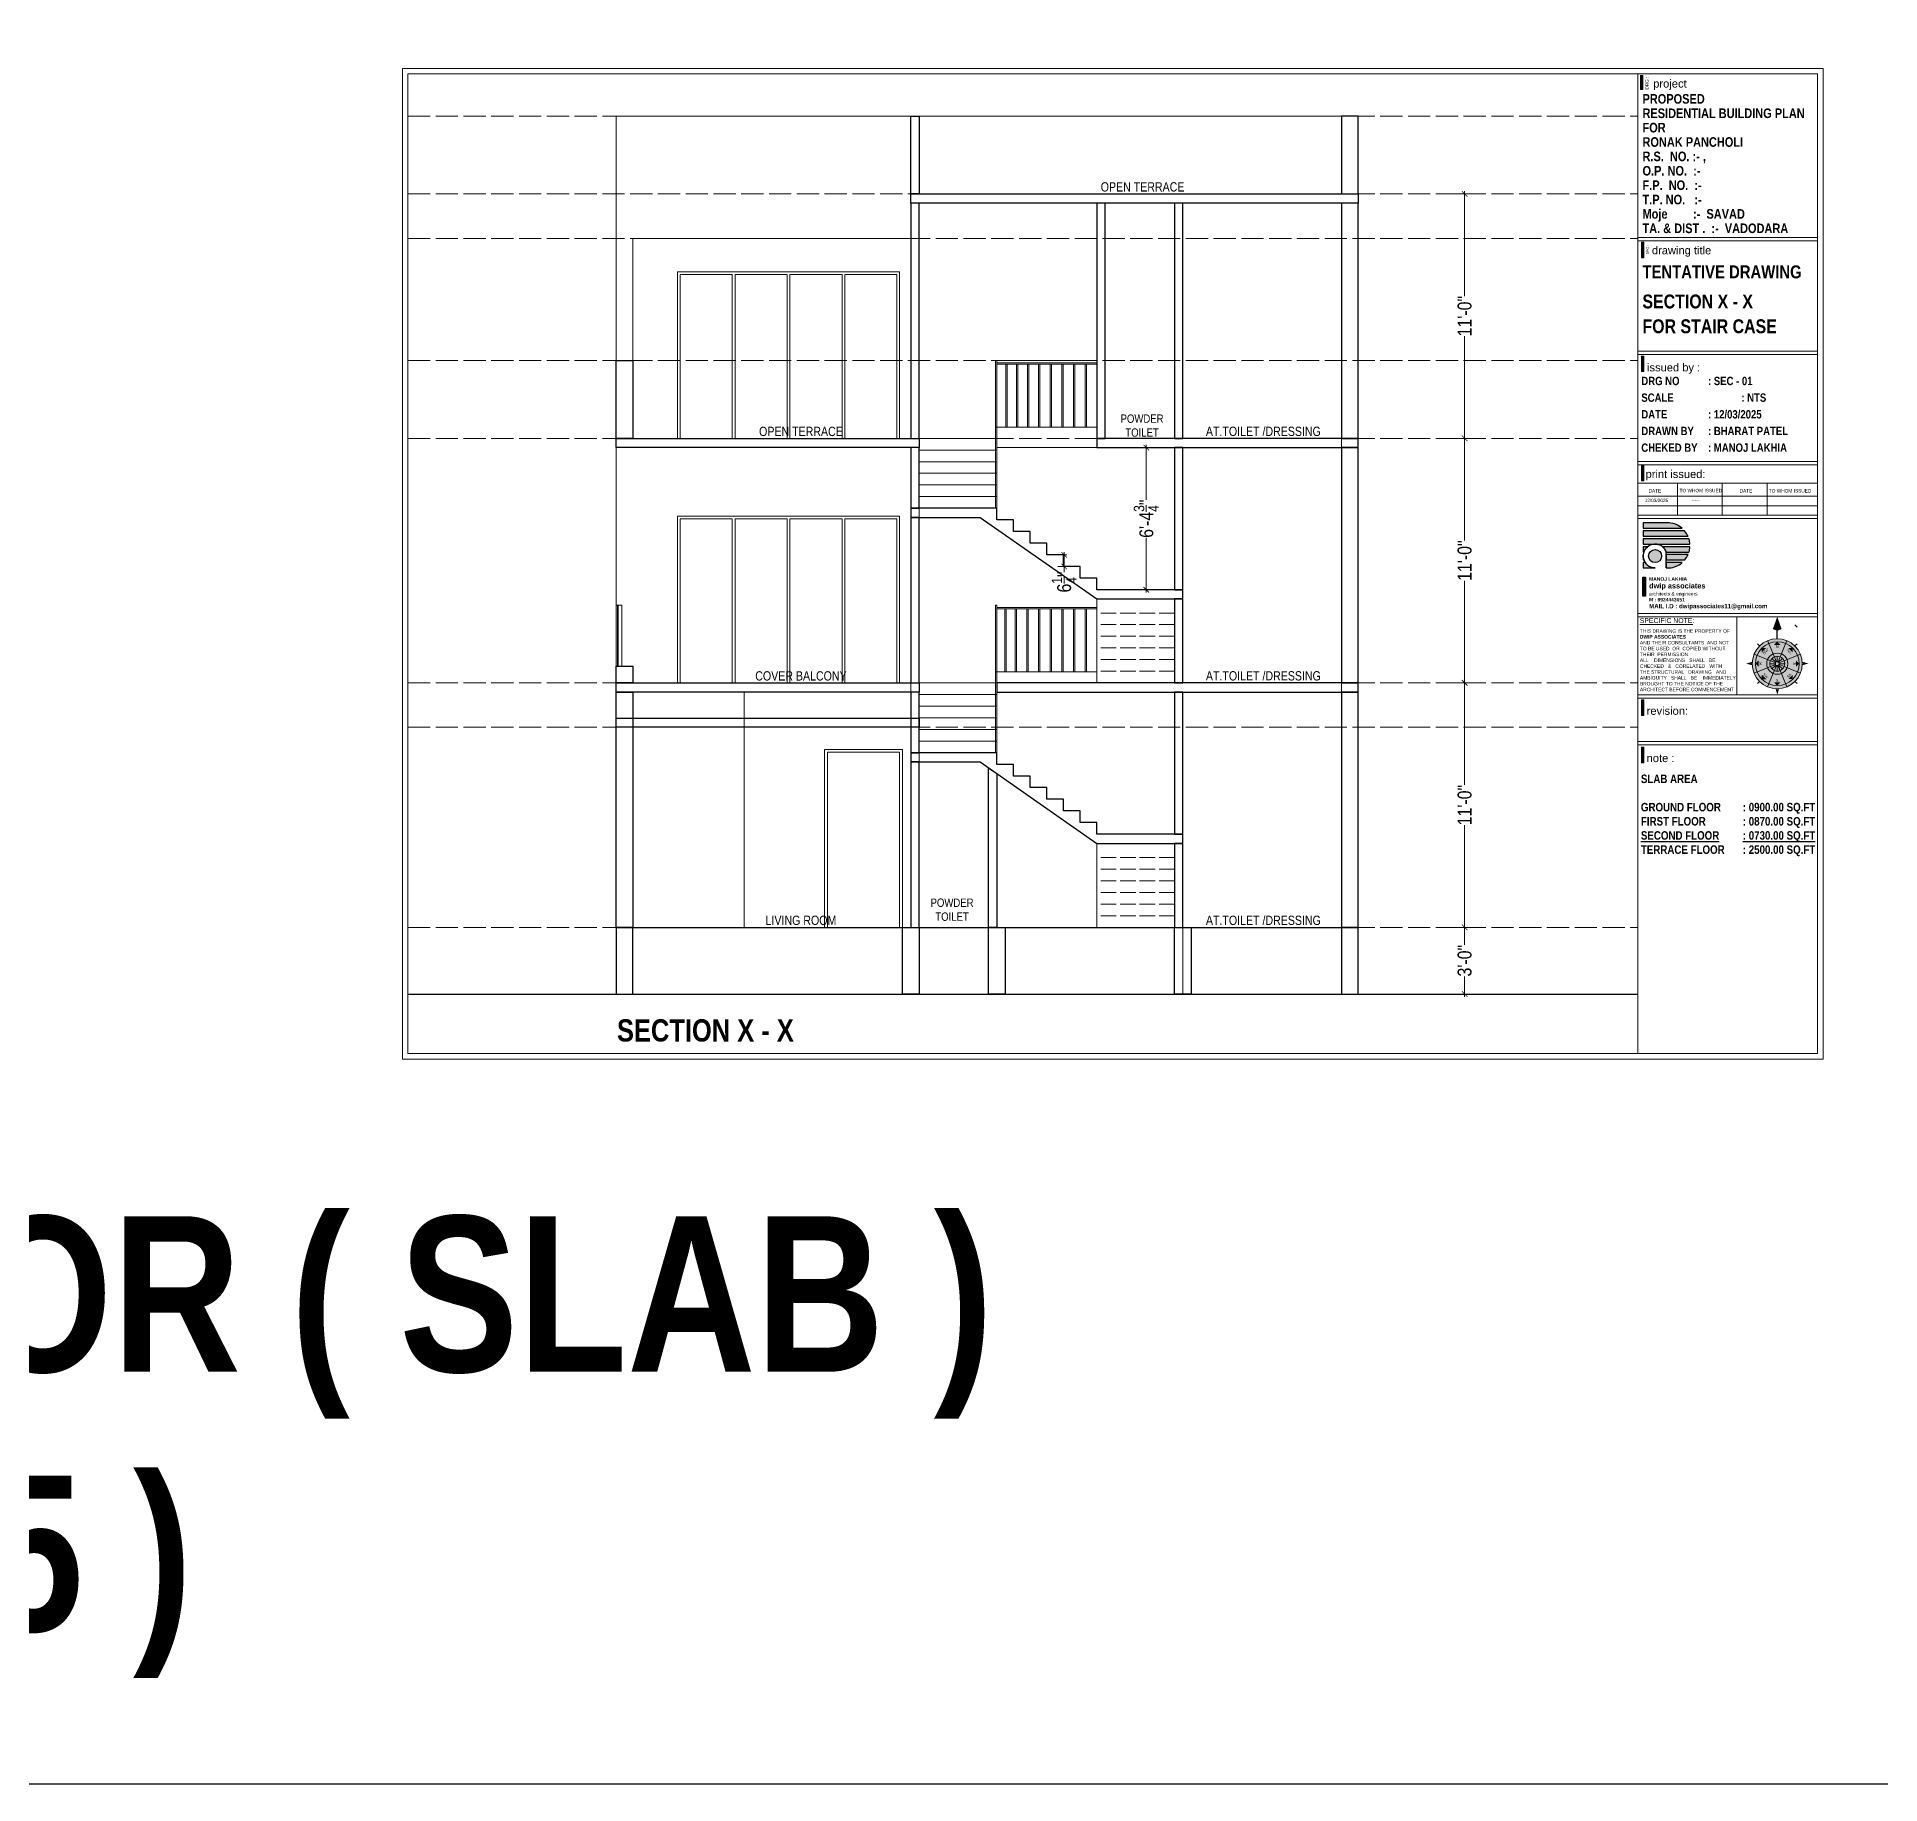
# Model space of a CAD drawing. Header units: millimetres. Extents: x 56222 to 120458, y -162468 to -121287.
# Drawn here: x 118376 to 119371, y -162468 to -161524 of the extents above; entities that cross this region are included whole.
import ezdxf
from ezdxf.enums import TextEntityAlignment as Align

# ---------------------------------------------------------------- set-up
doc = ezdxf.new("R2010")
doc.units = ezdxf.units.MM
doc.header["$MEASUREMENT"] = 0
doc.header["$PDMODE"] = 35
doc.linetypes.add('ACAD_ISO02W100', pattern=[15, 12, -3])
doc.layers.get('Defpoints').update_dxf_attribs({"color": 220})
for name, color, linetype, lineweight in [('@~LEVEL GRID LINE', 43, 'ACAD_ISO02W100', 9), ('ELEVATION ( SPIRAL STAIR )', 250, 'Continuous', 9), ('plot boundary', 26, 'Continuous', 30), ('SECTION', 7, 'Continuous', 9), ('SECTION ( DIM )', 250, 'Continuous', 18), ('SECTION ( D~W~RaiL )', 250, 'Continuous', 18), ('SECTION ( PLine )', 251, 'Continuous', 30), ('SECTION ( SLAB PLine )', 104, 'Continuous', 30), ('STAIRCASE', 45, 'Continuous', 25), ('X_SHEET', 7, 'Continuous', 9)]:
    doc.layers.add(name, color=color, linetype=linetype, lineweight=lineweight)
doc.layers.add('GROUND FLOOR  ( Text )', color=251, linetype='Continuous')
doc.layers.add('SECTION ( Text )', color=250, linetype='Continuous')
doc.styles.add("AR_0'-0", font='arial.ttf')
doc.styles.add('AR_6', font='arial.ttf', dxfattribs={"height": 6})
doc.styles.add("Cn_BT_0'-0", font='swissc.ttf')
doc.styles.add('Cn_BT_7½', font='swissc.ttf', dxfattribs={"height": 7.5})
doc.styles.add('DUTCH801', font='dutcheb.ttf', dxfattribs={"height": 6.5})
doc.styles.add('KATHA', font='swissc.ttf')
doc.styles.get("Standard").update_dxf_attribs({"font": 'arial.ttf', "height": 6})
doc.dimstyles.new('Cn_BT_7½', dxfattribs={"dimtxt": 9, "dimasz": 3, "dimexe": 1.5, "dimexo": 0, "dimgap": 0.09, "dimtad": 0, "dimdec": 3, "dimzin": 3, "dimdsep": 46, "dimlunit": 4, "dimtxsty": 'Cn_BT_7½', "dimblk": 'ARCHTICK', "dimcen": 0.09, "dimdle": 1.5, "dimclrd": 251, "dimclre": 251, "dimclrt": 14, "dimadec": 0, "dimazin": 0, "dimtfac": 0.75, "dimtdec": 3, "dimtofl": 0, "dimtmove": 0, "dimatfit": 3, "dimfxl": 0, "dimtolj": 1, "dimtzin": 0, "dimlwd": 15, "dimlwe": 15, "dimarcsym": 0})

# ---------------------------------------------------------------- blocks, each defined once
blk = doc.blocks.new('_ArchTick')
at = {"color": 0, "linetype": 'ByBlock', "const_width": 0.15}
blk.add_lwpolyline([(-0.5, -0.5), (0.5, 0.5)], dxfattribs=at)
blk = doc.blocks.new('*D533')
at = {"layer": 'Defpoints', "color": 0, "transparency": 16777216}
for p in [(119136.55, -161873.25), (119136.55, -162005.25), (119146.77, -162005.25)]:
    blk.add_point(p, dxfattribs=at)
at = {"layer": 'SECTION ( DIM )', "color": 251, "lineweight": 15, "transparency": 16777216}
for p, q in [((119136.55, -161873.25), (119148.27, -161873.25)), ((119146.77, -161871.75), (119146.77, -161928.39)), ((119146.77, -162006.75), (119146.77, -161950.11)), ((119136.55, -162005.25), (119148.27, -162005.25))]:
    blk.add_line(p, q, dxfattribs=at)
at = {"layer": 'SECTION ( DIM )', "color": 251, "lineweight": 15, "transparency": 16777216, "xscale": 3, "yscale": 3, "zscale": 3}
for p, rotation in [((119146.77, -161873.25), 90), ((119146.77, -162005.25), 270)]:
    blk.add_blockref('_ArchTick', p, dxfattribs=dict(at, rotation=rotation))
at = {"layer": 'SECTION ( DIM )', "color": 14, "transparency": 16777216, "insert": (119146.77, -161939.25), "char_height": 7.5, "attachment_point": 5, "rotation": 90, "style": 'Cn_BT_7½'}
blk.add_mtext('\\A1;11\'-0"', dxfattribs=at)
blk = doc.blocks.new('*D534')
at = {"layer": 'Defpoints', "color": 0, "transparency": 16777216}
for p in [(119136.55, -162005.25), (119136.55, -162041.25), (119146.77, -162041.25)]:
    blk.add_point(p, dxfattribs=at)
at = {"layer": 'SECTION', "color": 251, "lineweight": 15, "transparency": 16777216}
for p, q in [((119136.55, -162005.25), (119148.27, -162005.25)), ((119146.77, -162003.75), (119146.77, -162014.7)), ((119146.77, -162042.75), (119146.77, -162031.8)), ((119136.55, -162041.25), (119148.27, -162041.25))]:
    blk.add_line(p, q, dxfattribs=at)
at = {"layer": 'SECTION', "color": 251, "lineweight": 15, "transparency": 16777216, "xscale": 3, "yscale": 3, "zscale": 3}
for p, rotation in [((119146.77, -162005.25), 90), ((119146.77, -162041.25), 270)]:
    blk.add_blockref('_ArchTick', p, dxfattribs=dict(at, rotation=rotation))
at = {"layer": 'SECTION', "color": 14, "transparency": 16777216, "insert": (119146.77, -162023.25), "char_height": 7.5, "attachment_point": 5, "rotation": 90, "style": 'Cn_BT_7½'}
blk.add_mtext('\\A1;3\'-0"', dxfattribs=at)
blk = doc.blocks.new('*D535')
at = {"layer": 'Defpoints', "color": 0, "transparency": 16777216}
for p in [(119136.55, -161741.25), (119146.77, -161741.25), (119136.55, -161873.25)]:
    blk.add_point(p, dxfattribs=at)
at = {"layer": 'SECTION ( DIM )', "color": 251, "lineweight": 15, "transparency": 16777216}
for p, q in [((119136.55, -161741.25), (119148.27, -161741.25)), ((119146.77, -161739.75), (119146.77, -161796.39)), ((119146.77, -161874.75), (119146.77, -161818.11)), ((119136.55, -161873.25), (119148.27, -161873.25))]:
    blk.add_line(p, q, dxfattribs=at)
at = {"layer": 'SECTION ( DIM )', "color": 251, "lineweight": 15, "transparency": 16777216, "xscale": 3, "yscale": 3, "zscale": 3}
for p, rotation in [((119146.77, -161741.25), 90), ((119146.77, -161873.25), 270)]:
    blk.add_blockref('_ArchTick', p, dxfattribs=dict(at, rotation=rotation))
at = {"layer": 'SECTION ( DIM )', "color": 14, "transparency": 16777216, "insert": (119146.77, -161807.25), "char_height": 7.5, "attachment_point": 5, "rotation": 90, "style": 'Cn_BT_7½'}
blk.add_mtext('\\A1;11\'-0"', dxfattribs=at)
blk = doc.blocks.new('*D536')
at = {"layer": 'Defpoints', "color": 0, "transparency": 16777216}
for p in [(119136.55, -161609.25), (119146.77, -161609.25), (119136.55, -161741.25)]:
    blk.add_point(p, dxfattribs=at)
at = {"layer": 'SECTION ( DIM )', "color": 251, "lineweight": 15, "transparency": 16777216}
for p, q in [((119146.77, -161607.75), (119146.77, -161664.39)), ((119136.55, -161609.25), (119148.27, -161609.25)), ((119146.77, -161742.75), (119146.77, -161686.11)), ((119136.55, -161741.25), (119148.27, -161741.25))]:
    blk.add_line(p, q, dxfattribs=at)
at = {"layer": 'SECTION ( DIM )', "color": 251, "lineweight": 15, "transparency": 16777216, "xscale": 3, "yscale": 3, "zscale": 3}
for p, rotation in [((119146.77, -161609.25), 90), ((119146.77, -161741.25), 270)]:
    blk.add_blockref('_ArchTick', p, dxfattribs=dict(at, rotation=rotation))
at = {"layer": 'SECTION ( DIM )', "color": 14, "transparency": 16777216, "insert": (119146.77, -161675.25), "char_height": 7.5, "attachment_point": 5, "rotation": 90, "style": 'Cn_BT_7½'}
blk.add_mtext('\\A1;11\'-0"', dxfattribs=at)
blk = doc.blocks.new('NORTH')
h = blk.add_hatch(color=9)
h.set_gradient(color1=(201, 201, 201), color2=(237, 237, 237), one_color=1, tint=0.93, name='SPHERICAL')
edge = h.paths.add_edge_path()
edge.add_arc((329168.4, -156620.1), 24.1, 0, 360)
at = {"layer": 'X_SHEET'}
for color, points in [(224, [(329168.4, -156574.8), (329168.4, -156588.4), (329164.1, -156586.7)]), (230, [(329172.6, -156586.7), (329168.4, -156588.4), (329168.4, -156574.8)]), (47, [(329153.4, -156609.4), (329153.4, -156605.1), (329157.7, -156605.1)]), (47, [(329165.3, -156602), (329168.4, -156598.9), (329171.4, -156602)]), (47, [(329179, -156605.1), (329183.3, -156605.1), (329183.3, -156609.4)]), (224, [(329143.4, -156619.9), (329144.3, -156618.2), (329138.4, -156619.9)]), (230, [(329144.3, -156621.6), (329143.4, -156619.9), (329138.4, -156619.9)]), (47, [(329147.2, -156620), (329150.3, -156617), (329150.3, -156623.1)]), (47, [(329153.4, -156635), (329153.4, -156630.7), (329157.7, -156635)]), (47, [(329179, -156635), (329183.3, -156630.7), (329183.3, -156635)]), (47, [(329186.5, -156623.1), (329186.5, -156617), (329189.5, -156620.1)]), (224, [(329193.3, -156619.9), (329192.5, -156618.2), (329198.4, -156619.9)]), (230, [(329192.5, -156621.6), (329193.3, -156619.9), (329198.4, -156619.9)]), (47, [(329171.4, -156638.2), (329165.3, -156638.1), (329168.3, -156641.2)]), (230, [(329166.7, -156644.1), (329168.4, -156645), (329168.4, -156650.1)]), (224, [(329168.4, -156645), (329170.1, -156644.1), (329168.4, -156650.1)])]:
    blk.add_hatch(color=color, dxfattribs=at).paths.add_polyline_path(points)
at = {"color": 254, "lineweight": 5}
for p, q in [((329185.4, -156582.8), (329187.6, -156585)), ((329168.4, -156618.2), (329168.4, -156612.9)), ((329166.5, -156620.1), (329161.2, -156620.1)), ((329167, -156618.7), (329163.3, -156615)), ((329167, -156621.4), (329163.3, -156625.1)), ((329168.4, -156621.9), (329168.4, -156627.2)), ((329169.7, -156618.7), (329173.4, -156615)), ((329169.7, -156621.4), (329173.4, -156625.1)), ((329170.2, -156620.1), (329175.5, -156620.1))]:
    blk.add_line(p, q, dxfattribs=at)
at = {"color": 250, "lineweight": 9}
for p, q in [((329146.1, -156610.8), (329166.6, -156619.3)), ((329151.3, -156603), (329149.2, -156600.9)), ((329167.6, -156618.3), (329159.1, -156597.8)), ((329169.1, -156618.3), (329177.6, -156597.8)), ((329170.1, -156619.3), (329190.7, -156610.8)), ((329185.4, -156603), (329187.6, -156600.9)), ((329146.1, -156629.3), (329166.6, -156620.8)), ((329159.1, -156642.4), (329167.6, -156621.8)), ((329177.6, -156642.4), (329169.1, -156621.8)), ((329170.1, -156620.8), (329190.7, -156629.3)), ((329151.3, -156637.1), (329149.2, -156639.2)), ((329185.4, -156637.1), (329187.6, -156639.2))]:
    blk.add_line(p, q, dxfattribs=at)
at = {"color": 1}
blk.add_line((329171.1, -156626.7), (329169.1, -156621.8), dxfattribs=at)
at = {"lineweight": 9}
for radius in [24.1, 21.1, 10.2, 7.18, 1.88]:
    blk.add_circle((329168.4, -156620.1), radius, dxfattribs=at)
at = {"layer": 'X_SHEET', "color": 29, "linetype": 'Continuous', "lineweight": 25}
blk.add_line((329168.4, -156595.9), (329168.4, -156588.4), dxfattribs=at)
at = {"layer": 'X_SHEET', "color": 26, "linetype": 'ByBlock', "lineweight": -2, "style": 'DUTCH801'}
for s, rotation, p in [('NW', 44.9141, (329156.2, -156607.4)), ('N', 359.9141, (329168.3, -156602.4)), ('SE', 44.9141, (329178.9, -156630.5)), ('S', 359.9141, (329168.4, -156634.9))]:
    blk.add_text(s, height=2.7, rotation=rotation, dxfattribs=at).set_placement(p, align=Align.TOP_CENTER)
for s, rotation, p in [('NE', 314.9141, (329178.9, -156609.6)), ('W', 89.9141, (329153.5, -156620)), ('SW', 314.9141, (329156.3, -156632.7)), ('E', 89.9141, (329186.1, -156619.8))]:
    blk.add_text(s, height=2.7, rotation=rotation, dxfattribs=at).set_placement(p, align=Align.CENTER)
blk = doc.blocks.new('logo')
at = {"layer": 'STAIRCASE', "linetype": 'Continuous', "ltscale": 15}
h = blk.add_hatch(color=0, dxfattribs=at)
edge = h.paths.add_edge_path()
edge.add_line((52190.2, -8438.8), (52131.5, -8438.8))
edge.add_line((52131.5, -8438.8), (52131.5, -8450.8))
edge.add_line((52131.5, -8450.8), (52219.1, -8450.8))
edge.add_arc((52186.1, -8489.7), 51, 49.5898, 85.3906)
edge = h.paths.add_edge_path()
edge.add_line((52225, -8456.8), (52131.5, -8456.8))
edge.add_line((52131.5, -8456.8), (52131.5, -8468.8))
edge.add_line((52131.5, -8468.8), (52232.6, -8468.8))
edge.add_arc((52186.1, -8489.7), 51, 24.196, 40.1809)
edge = h.paths.add_edge_path()
edge.add_line((52234.8, -8474.7), (52131.5, -8474.7))
edge.add_line((52131.5, -8474.7), (52131.5, -8486.7))
edge.add_line((52131.5, -8486.7), (52237, -8486.7))
edge.add_arc((52186.1, -8489.7), 51, 3.3421, 17.076)
edge = h.paths.add_edge_path()
edge.add_line((52237, -8492.6), (52174.8, -8492.6))
edge.add_arc((52158.3, -8513.7), 26.8, 19.8001, 51.8901, ccw=False)
edge.add_line((52183.5, -8504.6), (52234.8, -8504.6))
edge.add_arc((52186.1, -8489.7), 51, 342.9464, 356.6794)
edge = h.paths.add_edge_path()
edge.add_line((52232.6, -8510.5), (52183.5, -8510.5))
edge.add_line((52183.5, -8510.5), (52183.5, -8522.5))
edge.add_line((52183.5, -8522.5), (52225.1, -8522.5))
edge.add_arc((52186.1, -8489.7), 51, 319.8472, 335.8275)
edge = h.paths.add_edge_path()
edge.add_line((52219.2, -8528.5), (52183.5, -8528.5))
edge.add_line((52183.5, -8528.5), (52183.5, -8540.5))
edge.add_line((52183.5, -8540.5), (52190.4, -8540.5))
edge.add_arc((52186.1, -8489.7), 51, 274.8693, 310.4434)
edge = h.paths.add_edge_path()
edge.add_line((52136, -8528.5), (52131.5, -8528.5))
edge.add_line((52131.5, -8528.5), (52131.5, -8540.5))
edge.add_line((52131.5, -8540.5), (52158.3, -8540.5))
edge.add_arc((52158.3, -8513.7), 26.8, 213.4982, 270, ccw=False)
edge = h.paths.add_edge_path()
edge.add_line((52131.5, -8513.7), (52131.5, -8522.5))
edge.add_line((52131.5, -8522.5), (52133, -8522.5))
edge.add_arc((52158.3, -8513.7), 26.8, 180, 199.307, ccw=False)
edge = h.paths.add_edge_path()
edge.add_line((52131.7, -8510.5), (52131.5, -8510.5))
edge.add_line((52131.5, -8510.5), (52131.5, -8513.7))
edge.add_arc((52158.3, -8513.7), 26.8, 173.2545, 180, ccw=False)
edge = h.paths.add_edge_path()
edge.add_line((52141.8, -8492.6), (52131.5, -8492.6))
edge.add_line((52131.5, -8492.6), (52131.5, -8504.6))
edge.add_line((52131.5, -8504.6), (52133.1, -8504.6))
edge.add_arc((52158.3, -8513.7), 26.8, 128.1099, 160.1999, ccw=False)
edge = h.paths.add_edge_path()
edge.add_arc((52158.3, -8513.7), 14.8, 0, 360)
at = {"layer": 'STAIRCASE', "color": 0, "linetype": 'Continuous', "ltscale": 15}
blk.add_line((52183.5, -8540.5), (52183.5, -8504.6), dxfattribs=at)
for points in [[(52190.2, -8438.8), (52131.5, -8438.8), (52131.5, -8450.8), (52219.1, -8450.8, 0.157494)], [(52225, -8456.8), (52131.5, -8456.8), (52131.5, -8468.8), (52232.6, -8468.8, 0.06986)], [(52234.8, -8474.7), (52131.5, -8474.7), (52131.5, -8486.7), (52237, -8486.7, 0.059998)], [(52141.8, -8492.6), (52131.5, -8492.6), (52131.5, -8504.6), (52133.1, -8504.6, -0.140942)], [(52131.7, -8510.5), (52131.5, -8510.5), (52131.5, -8513.7, -0.029441)], [(52131.5, -8513.7), (52131.5, -8522.5), (52133, -8522.5, -0.084443)], [(52237, -8492.6), (52174.8, -8492.6, -0.140942), (52183.5, -8504.6), (52234.8, -8504.6, 0.059993)], [(52232.6, -8510.5), (52183.5, -8510.5), (52183.5, -8522.5), (52225.1, -8522.5, 0.069841)], [(52136, -8528.5), (52131.5, -8528.5), (52131.5, -8540.5), (52158.3, -8540.5, -0.251655)], [(52219.2, -8528.5), (52183.5, -8528.5), (52183.5, -8540.5), (52190.4, -8540.5, 0.15648)]]:
    blk.add_lwpolyline(points, format="xyb", close=True, dxfattribs=at)
blk.add_circle((52158.3, -8513.7), 14.8, dxfattribs=at)
blk.add_arc((52158.3, -8513.7), 26.8, 19.8001, 270, dxfattribs=at)
blk = doc.blocks.new('*D470')
at = {"layer": 'Defpoints', "color": 0, "transparency": 16777216}
for p in [(118927.18, -161804.11), (118927.18, -161810.4), (118930.5, -161810.4)]:
    blk.add_point(p, dxfattribs=at)
at = {"layer": 'SECTION', "color": 251, "lineweight": 15, "transparency": 16777216}
for p, q in [((118927.18, -161804.11), (118932, -161804.11)), ((118930.5, -161802.61), (118930.5, -161810.4)), ((118927.18, -161810.4), (118932, -161810.4)), ((118930.5, -161810.4), (118930.5, -161813.4))]:
    blk.add_line(p, q, dxfattribs=at)
at = {"layer": 'SECTION', "color": 251, "lineweight": 15, "transparency": 16777216, "xscale": 3, "yscale": 3, "zscale": 3}
for p, rotation in [((118930.5, -161804.11), 90), ((118930.5, -161810.4), 270)]:
    blk.add_blockref('_ArchTick', p, dxfattribs=dict(at, rotation=rotation))
at = {"layer": 'SECTION', "color": 14, "transparency": 16777216, "insert": (118930.5, -161818.76), "char_height": 7.5, "attachment_point": 5, "rotation": 90, "style": 'Cn_BT_7½'}
blk.add_mtext('\\A1;6{\\H0.75x;\\S1/4;}"', dxfattribs=at)
blk = doc.blocks.new('*D471')
at = {"layer": 'Defpoints', "color": 0, "transparency": 16777216}
for p in [(118969.34, -161746.25), (118969.34, -161822.97), (118974.88, -161822.97)]:
    blk.add_point(p, dxfattribs=at)
at = {"layer": 'SECTION', "color": 251, "lineweight": 15, "transparency": 16777216}
for p, q in [((118969.34, -161746.25), (118976.38, -161746.25)), ((118974.88, -161744.75), (118974.88, -161774.34)), ((118974.88, -161824.47), (118974.88, -161794.88)), ((118969.34, -161822.97), (118976.38, -161822.97))]:
    blk.add_line(p, q, dxfattribs=at)
at = {"layer": 'SECTION', "color": 251, "lineweight": 15, "transparency": 16777216, "xscale": 3, "yscale": 3, "zscale": 3}
for p, rotation in [((118974.88, -161746.25), 90), ((118974.88, -161822.97), 270)]:
    blk.add_blockref('_ArchTick', p, dxfattribs=dict(at, rotation=rotation))
at = {"layer": 'SECTION', "color": 14, "transparency": 16777216, "insert": (118974.88, -161784.61), "char_height": 7.5, "attachment_point": 5, "rotation": 90, "style": 'Cn_BT_7½'}
blk.add_mtext('\\A1;6\'-4{\\H0.75x;\\S3/4;}"', dxfattribs=at)

msp = doc.modelspace()

# ---------------------------------------------------------------- hatches: boundary and pattern name
at = {"layer": 'STAIRCASE', "linetype": 'Continuous', "ltscale": 15}
msp.add_hatch(color=251, dxfattribs=at).paths.add_polyline_path([(119243.06472, -161816.21069), (119244.46539, -161816.21069), (119244.46539, -161826.45431), (119243.06472, -161826.45431)])
at = {"layer": 'X_SHEET', "ltscale": 0.25}
h = msp.add_hatch(color=0, dxfattribs=at)
h.dxf.hatch_style = 1
h.paths.add_polyline_path([(119243.57576, -161635.37501), (119242.27178, -161635.37501), (119242.27178, -161643.76201), (119243.57576, -161643.76201)])
h = msp.add_hatch(color=0, dxfattribs=at)
h.dxf.hatch_style = 1
h.paths.add_polyline_path([(119243.57583, -161696.77742), (119242.27185, -161696.77742), (119242.27185, -161705.16442), (119243.57583, -161705.16442)])
h = msp.add_hatch(color=0, dxfattribs=at)
h.dxf.hatch_style = 1
h.paths.add_polyline_path([(119243.57304, -161755.76598), (119242.26906, -161755.76598), (119242.26906, -161764.15298), (119243.57304, -161764.15298)])
h = msp.add_hatch(color=0, dxfattribs=at)
h.dxf.hatch_style = 1
h.paths.add_polyline_path([(119243.5758, -161882.48865), (119242.27182, -161882.48865), (119242.27182, -161890.87565), (119243.5758, -161890.87565)])
h = msp.add_hatch(color=0, dxfattribs=at)
h.dxf.hatch_style = 1
h.paths.add_polyline_path([(119243.57572, -161908.02432), (119242.27174, -161908.02432), (119242.27174, -161916.41132), (119243.57572, -161916.41132)])

# ---------------------------------------------------------------- linework, layer by layer
at = {"layer": '@~LEVEL GRID LINE'}
for p, q in [((118576.18825, -161567.25249), (119240.36346, -161567.25249)), ((118576.18825, -161609.25249), (119240.36346, -161609.25249)), ((118576.18825, -161633.25249), (119240.36346, -161633.25249)), ((118576.18825, -161699.25249), (119240.36346, -161699.25249)), ((118576.18825, -161741.25249), (119240.36346, -161741.25249)), ((118576.18825, -161873.25249), (119240.36346, -161873.25249)), ((118576.18825, -161897.25249), (119240.36346, -161897.25249)), ((118576.18825, -162005.25249), (119240.36346, -162005.25249))]:
    msp.add_line(p, q, dxfattribs=at)
at = {"layer": 'ELEVATION ( SPIRAL STAIR )', "color": 5}
msp.add_line((118688.68439, -161897.25249), (118847.67986, -161897.25249), dxfattribs=at)
at = {"layer": 'plot boundary', "color": 251, "ltscale": 0.25}
msp.add_lwpolyline([(119243.06472, -161816.21069), (119244.46539, -161816.21069), (119244.46539, -161826.45431), (119243.06472, -161826.45431)], close=True, dxfattribs=at)
at = {"layer": 'SECTION'}
for p, q in [((118688.68439, -161878.25249), (118688.68439, -161567.25249)), ((118688.68439, -161567.25249), (119089.17986, -161567.25249)), ((118847.67986, -161741.25249), (118847.67986, -161567.25249)), ((118852.17986, -161609.25249), (118852.17986, -161567.25249)), ((119080.17986, -161609.25249), (119080.17986, -161567.25249)), ((119089.17986, -162041.25249), (119089.17986, -161567.25249)), ((118852.17986, -161878.25249), (118852.17986, -161614.25249)), ((118948.17986, -161746.25249), (118948.17986, -161614.25249)), ((118952.67986, -161741.25249), (118952.67986, -161614.25249)), ((118990.17986, -161741.25249), (118990.17986, -161614.25249)), ((118994.67986, -161741.25249), (118994.67986, -161614.25249)), ((119080.17986, -162041.25249), (119080.17986, -161614.25249)), ((118893.47986, -161699.25249), (118948.17986, -161699.25249)), ((118894.17986, -161778.96677), (118894.17986, -161699.25249)), ((118893.47986, -161735.25249), (118948.17986, -161735.25249)), ((118847.67986, -162005.25249), (118847.67986, -161746.25249)), ((118894.17986, -161741.25249), (118852.17986, -161741.25249)), ((118894.17986, -161747.5382), (118852.17986, -161747.5382)), ((118990.17986, -161746.25249), (118894.17986, -161746.25249)), ((118990.17986, -161822.96677), (118990.17986, -161746.25249)), ((118994.67986, -161873.25249), (118994.67986, -161746.25249)), ((118894.17986, -161753.82391), (118852.17986, -161753.82391)), ((118894.17986, -161760.10963), (118852.17986, -161760.10963)), ((118894.17986, -161766.39534), (118852.17986, -161766.39534)), ((118894.17986, -161772.68106), (118852.17986, -161772.68106)), ((118852.17986, -161929.82391), (118852.17986, -161802.82391)), ((118894.17986, -161910.96677), (118894.17986, -161831.25249)), ((118948.17986, -161873.25249), (118948.17986, -161827.96677)), ((118990.17986, -161873.25249), (118990.17986, -161827.96677)), ((118688.68439, -161873.25249), (118852.17986, -161873.25249)), ((118688.68439, -161878.25249), (118688.68439, -161873.25249)), ((118894.17986, -161873.25249), (118852.17986, -161873.25249)), ((118893.47986, -161867.25249), (118948.17986, -161867.25249)), ((118894.17986, -161873.25249), (119089.17986, -161873.25249)), ((118688.68439, -162041.25249), (118688.68439, -161878.25249)), ((118688.68439, -161878.25249), (118852.17986, -161878.25249)), ((118697.68439, -162041.25249), (118697.68439, -161878.25249)), ((118757.68439, -162005.25249), (118757.68439, -161878.25249)), ((118894.17986, -161879.5382), (118852.17986, -161879.5382)), ((118894.17986, -161885.82391), (118852.17986, -161885.82391)), ((118894.17986, -161878.25249), (119089.17986, -161878.25249)), ((118990.17986, -161954.96677), (118990.17986, -161878.25249)), ((118994.67986, -162041.25249), (118994.67986, -161878.25249)), ((118894.17986, -161892.10963), (118852.17986, -161892.10963)), ((118894.17986, -161898.39534), (118852.17986, -161898.39534)), ((118894.17986, -161904.68106), (118852.17986, -161904.68106)), ((118852.17986, -162005.25249), (118852.17986, -161934.82391)), ((118948.17986, -162005.25249), (118948.17986, -161959.96677)), ((118990.17986, -162041.25249), (118990.17986, -161959.96677)), ((118688.68439, -162005.25249), (119089.17986, -162005.25249)), ((118576.18825, -162041.25249), (119240.36346, -162041.25249))]:
    msp.add_line(p, q, dxfattribs=at)
at = {"layer": 'SECTION', "color": 6, "linetype": 'ACAD_ISO02W100', "ltscale": 0.7}
for p, q in [((118990.17986, -161835.5382), (118948.17986, -161835.5382)), ((118990.17986, -161841.82391), (118948.17986, -161841.82391)), ((118990.17986, -161848.10963), (118948.17986, -161848.10963)), ((118990.17986, -161854.39534), (118948.17986, -161854.39534)), ((118990.17986, -161860.68106), (118948.17986, -161860.68106)), ((118990.17986, -161866.96677), (118948.17986, -161866.96677)), ((118990.17986, -161967.5382), (118948.17986, -161967.5382)), ((118990.17986, -161973.82391), (118948.17986, -161973.82391)), ((118990.17986, -161980.10963), (118948.17986, -161980.10963)), ((118990.17986, -161986.39534), (118948.17986, -161986.39534)), ((118990.17986, -161992.68106), (118948.17986, -161992.68106)), ((118990.17986, -161998.96677), (118948.17986, -161998.96677))]:
    msp.add_line(p, q, dxfattribs=at)
at = {"layer": 'SECTION'}
for points in [[(118847.67986, -161609.25249), (119089.17986, -161609.25249), (119089.17986, -161614.25249), (118847.67986, -161614.25249)], [(118697.68439, -161741.25249), (118697.68439, -161633.25249), (118847.67986, -161633.25249), (118847.67986, -161741.25249)], [(118894.17986, -161699.25249), (118893.47986, -161699.25249), (118893.47986, -161778.96677), (118894.17986, -161778.96677)], [(118948.17986, -161700.51305), (118948.17986, -161701.21305), (118894.17986, -161701.21305), (118894.17986, -161700.51305)], [(118899.70802, -161735.25249), (118899.00802, -161735.25249), (118899.00802, -161701.21305), (118899.70802, -161701.21305)], [(118905.56141, -161735.25249), (118904.86141, -161735.25249), (118904.86141, -161701.21305), (118905.56141, -161701.21305)], [(118911.47063, -161735.25249), (118910.77063, -161735.25249), (118910.77063, -161701.21305), (118911.47063, -161701.21305)], [(118917.37986, -161735.25249), (118916.67986, -161735.25249), (118916.67986, -161701.21305), (118917.37986, -161701.21305)], [(118923.67986, -161735.25249), (118922.97986, -161735.25249), (118922.97986, -161701.21305), (118923.67986, -161701.21305)], [(118929.97986, -161735.25249), (118929.27986, -161735.25249), (118929.27986, -161701.21305), (118929.97986, -161701.21305)], [(118936.27986, -161735.25249), (118935.57986, -161735.25249), (118935.57986, -161701.21305), (118936.27986, -161701.21305)], [(118942.57986, -161735.25249), (118941.87986, -161735.25249), (118941.87986, -161701.21305), (118942.57986, -161701.21305)], [(118688.68439, -161741.25249), (118852.17986, -161741.25249), (118852.17986, -161746.25249), (118688.68439, -161746.25249)], [(118948.17986, -161746.25249), (119089.17986, -161746.25249), (119089.17986, -161741.25249), (118948.17986, -161741.25249)], [(118994.67986, -161827.96677), (118994.67986, -161822.96677), (118948.17986, -161822.96677), (118948.17986, -161816.68106), (118939.17986, -161816.68106), (118939.17986, -161810.39534), (118930.17986, -161810.39534), (118930.17986, -161804.10963), (118921.17986, -161804.10963), (118921.17986, -161797.82391), (118912.17986, -161797.82391), (118912.17986, -161791.5382), (118903.17986, -161791.5382), (118903.17986, -161785.25249), (118894.17986, -161785.25249), (118894.17986, -161778.96677), (118847.67986, -161778.96677), (118847.67986, -161783.96677), (118885.17986, -161783.96677), (118948.17986, -161827.96677)], [(118894.17986, -161831.25249), (118893.47986, -161831.25249), (118893.47986, -161910.96677), (118894.17986, -161910.96677)], [(118948.17986, -161832.51305), (118948.17986, -161833.21305), (118894.17986, -161833.21305), (118894.17986, -161832.51305)], [(118899.20338, -161867.25249), (118898.50338, -161867.25249), (118898.50338, -161833.21305), (118899.20338, -161833.21305)], [(118904.77986, -161867.25249), (118904.07986, -161867.25249), (118904.07986, -161833.21305), (118904.77986, -161833.21305)], [(118911.07986, -161867.25249), (118910.37986, -161867.25249), (118910.37986, -161833.21305), (118911.07986, -161833.21305)], [(118917.37986, -161867.25249), (118916.67986, -161867.25249), (118916.67986, -161833.21305), (118917.37986, -161833.21305)], [(118923.67986, -161867.25249), (118922.97986, -161867.25249), (118922.97986, -161833.21305), (118923.67986, -161833.21305)], [(118929.97986, -161867.25249), (118929.27986, -161867.25249), (118929.27986, -161833.21305), (118929.97986, -161833.21305)], [(118936.27986, -161867.25249), (118935.57986, -161867.25249), (118935.57986, -161833.21305), (118936.27986, -161833.21305)], [(118942.57986, -161867.25249), (118941.87986, -161867.25249), (118941.87986, -161833.21305), (118942.57986, -161833.21305)], [(118994.67986, -161959.96677), (118994.67986, -161954.96677), (118948.17986, -161954.96677), (118948.17986, -161948.68106), (118939.17986, -161948.68106), (118939.17986, -161942.39534), (118930.17986, -161942.39534), (118930.17986, -161936.10963), (118921.17986, -161936.10963), (118921.17986, -161929.82391), (118912.17986, -161929.82391), (118912.17986, -161923.5382), (118903.17986, -161923.5382), (118903.17986, -161917.25249), (118894.17986, -161917.25249), (118894.17986, -161910.96677), (118847.67986, -161910.96677), (118847.67986, -161915.96677), (118885.17986, -161915.96677), (118948.17986, -161959.96677)]]:
    msp.add_lwpolyline(points, close=True, dxfattribs=at)
for points in [[(118688.68439, -161741.25249), (118688.68439, -161699.25249), (118697.68439, -161699.25249), (118697.68439, -161741.25249)], [(118688.68439, -161873.25249), (118688.68439, -161864.25249), (118697.68439, -161864.25249), (118697.68439, -161873.25249)]]:
    msp.add_lwpolyline(points, dxfattribs=at)
at = {"layer": 'SECTION ( D~W~RaiL )'}
for points in [[(118721.67986, -161741.25249), (118721.67986, -161651.25249), (118841.67986, -161651.25249), (118841.67986, -161741.25249), (118721.67986, -161741.25249)], [(118721.67986, -161873.25249), (118721.67986, -161783.25249), (118841.67986, -161783.25249), (118841.67986, -161873.25249), (118721.67986, -161873.25249)], [(118801.18439, -162005.25249), (118801.18439, -161909.25249), (118843.18439, -161909.25249), (118843.18439, -162005.25249)], [(118802.68439, -162005.25249), (118802.68439, -161910.75249), (118841.68439, -161910.75249), (118841.68439, -162005.25249)]]:
    msp.add_lwpolyline(points, dxfattribs=at)
for points in [[(118723.17986, -161741.25249), (118751.30486, -161741.25249), (118751.30486, -161652.75249), (118723.17986, -161652.75249)], [(118752.80486, -161741.25249), (118780.92986, -161741.25249), (118780.92986, -161652.75249), (118752.80486, -161652.75249)], [(118782.42986, -161741.25249), (118810.55486, -161741.25249), (118810.55486, -161652.75249), (118782.42986, -161652.75249)], [(118812.05486, -161741.25249), (118840.17986, -161741.25249), (118840.17986, -161652.75249), (118812.05486, -161652.75249)], [(118723.17986, -161873.25249), (118751.30486, -161873.25249), (118751.30486, -161784.75249), (118723.17986, -161784.75249)], [(118752.80486, -161873.25249), (118780.92986, -161873.25249), (118780.92986, -161784.75249), (118752.80486, -161784.75249)], [(118782.42986, -161873.25249), (118810.55486, -161873.25249), (118810.55486, -161784.75249), (118782.42986, -161784.75249)], [(118812.05486, -161873.25249), (118840.17986, -161873.25249), (118840.17986, -161784.75249), (118812.05486, -161784.75249)], [(118688.68439, -161864.25249), (118688.68439, -161831.25249), (118691.68439, -161831.25249), (118691.68439, -161864.25249), (118689.77424, -161864.25249), (118689.77424, -161831.25249), (118691.68439, -161831.25249), (118691.68439, -161864.25249), (118689.38439, -161864.25249), (118689.38439, -161831.25249), (118691.68439, -161831.25249), (118691.68439, -161864.25249), (118688.68439, -161864.25249)]]:
    msp.add_lwpolyline(points, close=True, dxfattribs=at)
at = {"layer": 'SECTION ( PLine )'}
msp.add_line((118688.68439, -162005.25249), (119089.17986, -162005.25249), dxfattribs=at)
for points in [[(118847.67986, -161567.25249), (118852.17986, -161567.25249), (118852.17986, -161609.25249), (118847.67986, -161609.25249)], [(119080.17986, -161609.25249), (119089.17986, -161609.25249), (119089.17986, -161567.25249), (119080.17986, -161567.25249)], [(118847.67986, -161741.25249), (118852.17986, -161741.25249), (118852.17986, -161614.25249), (118847.67986, -161614.25249)], [(118948.17986, -161741.25249), (118952.67986, -161741.25249), (118952.67986, -161614.25249), (118948.17986, -161614.25249)], [(118990.17986, -161741.25249), (118994.67986, -161741.25249), (118994.67986, -161614.25249), (118990.17986, -161614.25249)], [(119080.17986, -161741.25249), (119089.17986, -161741.25249), (119089.17986, -161614.25249), (119080.17986, -161614.25249)], [(118688.68439, -161699.25249), (118697.68439, -161699.25249), (118697.68439, -161741.25249), (118688.68439, -161741.25249)], [(118847.67986, -161778.96677), (118852.17986, -161778.96677), (118852.17986, -161746.25249), (118847.67986, -161746.25249)], [(118990.17986, -161822.96677), (118994.67986, -161822.96677), (118994.67986, -161746.25249), (118990.17986, -161746.25249)], [(119080.17986, -161873.25249), (119089.17986, -161873.25249), (119089.17986, -161746.25249), (119080.17986, -161746.25249)], [(118847.67986, -161873.25249), (118852.17986, -161873.25249), (118852.17986, -161783.96677), (118847.67986, -161783.96677)], [(118990.17986, -161873.25249), (118994.67986, -161873.25249), (118994.67986, -161827.96677), (118990.17986, -161827.96677)], [(118990.17986, -161873.25249), (118994.67986, -161873.25249), (118994.67986, -161827.96677), (118990.17986, -161827.96677)], [(118688.68439, -161864.25249), (118697.68439, -161864.25249), (118697.68439, -161873.25249), (118688.68439, -161873.25249)], [(118697.68439, -162005.25249), (118688.68439, -162005.25249), (118688.68439, -161878.25249), (118697.68439, -161878.25249)], [(118847.67986, -161910.96677), (118852.17986, -161910.96677), (118852.17986, -161878.25249), (118847.67986, -161878.25249)], [(118990.17986, -161954.96677), (118994.67986, -161954.96677), (118994.67986, -161878.25249), (118990.17986, -161878.25249)], [(119080.17986, -162005.25249), (119089.17986, -162005.25249), (119089.17986, -161878.25249), (119080.17986, -161878.25249)], [(118847.67986, -162005.25249), (118852.17986, -162005.25249), (118852.17986, -161915.96677), (118847.67986, -161915.96677)], [(118894.17986, -162005.25249), (118889.67986, -162005.25249), (118889.67986, -161919.10963), (118894.17986, -161922.25249)], [(118990.17986, -162005.25249), (118994.67986, -162005.25249), (118994.67986, -161959.96677), (118990.17986, -161959.96677)], [(118688.68439, -162041.25249), (118697.68439, -162041.25249), (118697.68439, -162005.25249), (118688.68439, -162005.25249)], [(118852.17986, -162041.25249), (118843.17986, -162041.25249), (118843.17986, -162005.25249), (118852.17986, -162005.25249)], [(118898.67986, -162041.25249), (118889.67986, -162041.25249), (118889.67986, -162005.25249), (118898.67986, -162005.25249)], [(118999.17986, -162041.25249), (118990.17986, -162041.25249), (118990.17986, -162005.25249), (118999.17986, -162005.25249)], [(119080.17986, -162041.25249), (119089.17986, -162041.25249), (119089.17986, -162005.25249), (119080.17986, -162005.25249)]]:
    msp.add_lwpolyline(points, close=True, dxfattribs=at)
msp.add_lwpolyline([(118576.18825, -162041.25249), (119240.3634, -162041.25249)], dxfattribs=at)
at = {"layer": 'SECTION ( SLAB PLine )', "color": 1}
for points in [[(118847.67986, -161609.25249), (119089.17986, -161609.25249), (119089.17986, -161614.25249), (118847.67986, -161614.25249)], [(118688.68439, -161741.25249), (118852.17986, -161741.25249), (118852.17986, -161746.25249), (118688.68439, -161746.25249)], [(118948.17986, -161746.25249), (119089.17986, -161746.25249), (119089.17986, -161741.25249), (118948.17986, -161741.25249)], [(118994.67986, -161827.96677), (118994.67986, -161822.96677), (118948.17986, -161822.96677), (118948.17986, -161816.68106), (118939.17986, -161816.68106), (118939.17986, -161810.39534), (118930.17986, -161810.39534), (118930.17986, -161804.10963), (118921.17986, -161804.10963), (118921.17986, -161797.82391), (118912.17986, -161797.82391), (118912.17986, -161791.5382), (118903.17986, -161791.5382), (118903.17986, -161785.25249), (118894.17986, -161785.25249), (118894.17986, -161778.96677), (118847.67986, -161778.96677), (118847.67986, -161783.96677), (118885.17986, -161783.96677), (118948.17986, -161827.96677)], [(118688.68439, -161873.25249), (118852.17986, -161873.25249), (118852.17986, -161878.25249), (118688.68439, -161878.25249)], [(118894.17986, -161878.25249), (119089.17986, -161878.25249), (119089.17986, -161873.25249), (118894.17986, -161873.25249)], [(118688.68439, -161892.25249), (118852.17986, -161892.25249), (118852.17986, -161897.25249), (118688.68439, -161897.25249)], [(118994.67986, -161959.96677), (118994.67986, -161954.96677), (118948.17986, -161954.96677), (118948.17986, -161948.68106), (118939.17986, -161948.68106), (118939.17986, -161942.39534), (118930.17986, -161942.39534), (118930.17986, -161936.10963), (118921.17986, -161936.10963), (118921.17986, -161929.82391), (118912.17986, -161929.82391), (118912.17986, -161923.5382), (118903.17986, -161923.5382), (118903.17986, -161917.25249), (118894.17986, -161917.25249), (118894.17986, -161910.96677), (118847.67986, -161910.96677), (118847.67986, -161915.96677), (118885.17986, -161915.96677), (118948.17986, -161959.96677)]]:
    msp.add_lwpolyline(points, close=True, dxfattribs=at)
at = {"layer": 'X_SHEET', "color": 0, "linetype": 'Continuous', "lineweight": 9}
for p, q in [((119240.36168, -161765.38893), (119337.33378, -161765.38893)), ((119261.63475, -161765.38893), (119261.63475, -161782.77864)), ((119285.87084, -161765.38893), (119285.87084, -161782.77864)), ((119310.09818, -161765.38893), (119310.09818, -161782.77864)), ((119337.33378, -161772.433), (119240.36221, -161772.433)), ((119337.33378, -161777.60582), (119240.36276, -161777.60582))]:
    msp.add_line(p, q, dxfattribs=at)
at = {"layer": 'X_SHEET', "linetype": 'Continuous'}
msp.add_line((119241.32191, -161841.75043), (119270.06757, -161841.75043), dxfattribs=at)
at = {"layer": 'X_SHEET', "color": 5, "lineweight": 30}
msp.add_lwpolyline([(117380.49656, -160765.72058), (120458.34748, -160765.72058), (120458.34748, -162467.85625), (117380.49656, -162467.85625)], close=True, dxfattribs=at)
at = {"layer": 'X_SHEET'}
for points in [[(119340.33662, -162076.40974), (118573.18825, -162076.40974), (118573.18825, -161541.47693), (119340.33662, -161541.47693)], [(118576.18825, -162073.40974), (119240.36346, -162073.40974), (119240.36346, -161544.47693), (118576.18825, -161544.47693)], [(119240.36331, -161632.77122), (119337.33651, -161632.77122), (119337.33654, -161544.47693), (119240.36331, -161544.47693)], [(119240.36331, -161544.47693), (119337.33651, -161544.47693), (119337.3366, -162073.40974), (119240.3634, -162073.40974)], [(119337.33654, -161634.56804), (119240.36331, -161634.56804), (119240.36331, -161694.18855), (119337.33654, -161694.18855)], [(119240.36331, -161695.98537), (119337.33654, -161695.98537), (119337.33654, -161753.75512), (119240.36331, -161753.75512)], [(119240.36331, -161782.77864), (119337.33378, -161782.77864), (119337.33378, -161755.55194), (119240.36331, -161755.55194)], [(119240.36331, -161784.57546), (119337.33654, -161784.57546), (119337.33654, -161835.74655), (119240.36331, -161835.74655)], [(119293.79108, -161879.68706), (119240.36331, -161879.68706), (119240.36331, -161837.54336), (119293.79108, -161837.54336)], [(119240.36331, -161879.68706), (119337.33654, -161879.68706), (119337.33654, -161837.54336), (119240.36331, -161837.54336)], [(119240.36331, -161881.48388), (119337.33654, -161881.48388), (119337.33654, -161904.8223), (119240.36331, -161904.8223)], [(119337.33647, -161906.61911), (119240.36331, -161906.61911), (119240.36346, -162073.40974), (119337.33665, -162073.40974)]]:
    msp.add_lwpolyline(points, close=True, dxfattribs=at)
at = {"layer": 'X_SHEET', "color": 0, "ltscale": 0.25}
for points in [[(119241.70887, -161545.33776), (119243.04046, -161545.33776), (119243.04046, -161552.8332), (119241.70887, -161552.8332)], [(119242.27178, -161635.37501), (119243.57576, -161635.37501), (119243.57576, -161643.76201), (119242.27178, -161643.76201)], [(119242.27185, -161696.77742), (119243.57583, -161696.77742), (119243.57583, -161705.16442), (119242.27185, -161705.16442)], [(119242.26906, -161755.76598), (119243.57304, -161755.76598), (119243.57304, -161764.15298), (119242.26906, -161764.15298)], [(119242.27182, -161882.48865), (119243.5758, -161882.48865), (119243.5758, -161890.87565), (119242.27182, -161890.87565)], [(119242.27174, -161908.02432), (119243.57572, -161908.02432), (119243.57572, -161916.41132), (119242.27174, -161916.41132)]]:
    msp.add_lwpolyline(points, close=True, dxfattribs=at)
msp.add_solid([(119243.04046, -161552.8332), (119241.70887, -161552.8332), (119243.04046, -161545.33776), (119241.70887, -161545.33776)], dxfattribs=at)

# ---------------------------------------------------------------- block references
at = {"xscale": 0.5602052887008367, "yscale": 0.5602052887552418, "zscale": 0.5602052887394551, "rotation": 0.02728220597180475}
msp.add_blockref('NORTH', (-65128.05665, -74211.31309), dxfattribs=at)
at = {"layer": 'STAIRCASE', "color": 251, "linetype": 'Continuous', "xscale": 0.2395125656039454, "yscale": 0.2395125656621531, "zscale": 0.2395125656271782}
msp.add_blockref('logo', (106757.01049, -159765.65355), dxfattribs=at)

# ---------------------------------------------------------------- texts
at = {"layer": 'GROUND FLOOR  ( Text )', "color": 250, "insert": (119241.9399, -161922.76588), "char_height": 4.5850045, "attachment_point": 1, "style": 'KATHA'}
msp.add_mtext('{\\fSwis721 Cn BT|b1|i0|c0|p34;\\C1;SLAB AREA\\P\\PGROUND FLOOR ^I: 0900.00 SQ.FT\\PFIRST FLOOR^I^I: 0870.00 SQ.FT\\P\\LSECOND FLOOR^I: 0730.00 SQ.FT\\P\\lTERRACE FLOOR^I: 2500.00 SQ.FT}', dxfattribs=at)
at = {"layer": 'plot boundary', "color": 251, "ltscale": 0.25, "insert": (119246.36872, -161816.21069), "char_height": 2.8741508, "attachment_point": 1}
msp.add_mtext('{\\fArial|b1|i0|c0|p34;\\H0.6667x;MANOJ LAKHIA\\fBankGothic Lt BT|b1|i0|c0|p34;\\P\\fBankGothic Md BT|b1|i0|c0|p34;\\H1.5x;dwip associates\\P\\fBankGothic Lt BT|b0|i0|c0|p34;\\H0.6667x;architects & engineers\\P\\fStylus BT|b1|i0|c0|p34;\\H0.9999x;M : 9924443651\\P\\H1.25x;MAIL I.D : dwipassociates11@gmail.com}', dxfattribs=at)
at = {"layer": 'SECTION ( Text )', "attachment_point": 5, "style": 'KATHA'}
for s, insert, char_height in [('OPEN TERRACE', (118972.85467, -161605.48523), 5), ('OPEN TERRACE', (118788.38411, -161737.51779), 5), ('POWDER \\PTOILET', (118972.57488, -161734.37473), 4.5), ('AT.TOILET /DRESSING', (119038.07966, -161737.48523), 5), ('COVER BALCONY', (118788.38411, -161869.51779), 5), ('AT.TOILET /DRESSING', (119038.07966, -161869.48523), 5), ('POWDER \\PTOILET', (118869.97529, -161995.74646), 4.5), ('LIVING ROOM', (118788.38411, -162001.48523), 5), ('AT.TOILET /DRESSING', (119038.07966, -162001.48523), 5)]:
    msp.add_mtext(s, dxfattribs=dict(at, insert=insert, char_height=char_height))
at = {"layer": 'X_SHEET', "color": 0, "ltscale": 0.25, "insert": (119244.33119, -161552.92266), "char_height": 1.800426, "width": 7.7193255, "attachment_point": 1, "rotation": 90, "style": "AR_0'-0"}
msp.add_mtext('DRG :', dxfattribs=at)
at = {"layer": 'X_SHEET', "color": 0, "ltscale": 0.25, "attachment_point": 1}
for s, insert, char_height, style in [('{\\fSwis721 Ex BT|b0|i0|c0|p34;project}', (119248.55159, -161547.52138), 4.3210236, 'AR_6'), ('{\\fSwis721 Cn BT|b1|i0|c0|p34;SECTION X - X }', (119242.77546, -161663.56954), 7.5, 'KATHA'), ('{\\fSwis721 Cn BT|b1|i0|c0|p34;FOR STAIR CASE}', (119242.77546, -161676.96504), 7.5, 'KATHA')]:
    msp.add_mtext(s, dxfattribs=dict(at, insert=insert, char_height=char_height, style=style))
at = {"layer": 'X_SHEET', "color": 0, "linetype": 'Continuous', "attachment_point": 1, "style": "Cn_BT_0'-0"}
for s, insert, char_height, line_spacing_factor in [('{\\fSwis721 Cn BT|b1|i0|c0|p34;PROPOSED\\PRESIDENTIAL BUILDING PLAN\\PFOR\\P\\C5;RONAK PANCHOLI  \\C1; \\C29;\\P\\C0;R.S.  NO. :- , \\PO.P. NO.  :-      \\PF.P.  NO.  :-          \\PT.P. NO.   :-  \\PMoje ^I    :-  SAVAD\\PTA. & DIST .  :-  VADODARA}', (119242.7993, -161555.35117), 5.1745668, 0.9), ('\\A1;{\\fSwis721 Cn BT|b1|i0|c0|p34;DRG NO ^I: SEC - 01 \\PSCALE ^I^I: NTS\\PDATE ^I^I: 12/03/2025\\P\\A0;DRAWN BY ^I: BHARAT PATEL\\PCHEKED BY ^I: MANOJ LAKHIA}', (119242.16559, -161707.99198), 4.5, 1.2)]:
    msp.add_mtext(s, dxfattribs=dict(at, insert=insert, char_height=char_height, line_spacing_factor=line_spacing_factor))
at = {"layer": 'X_SHEET', "color": 0, "ltscale": 0.25, "insert": (119244.88147, -161641.81807), "char_height": 1.289322, "attachment_point": 1, "rotation": 90}
msp.add_mtext('DRG :', dxfattribs=at)
at = {"layer": 'X_SHEET', "color": 0, "ltscale": 0.25, "char_height": 4.2977407, "attachment_point": 1}
for s, insert in [('{\\fSwis721 Ex BT|b0|i0|c0|p34;drawing title}', (119247.88391, -161637.53897)), ('issued by :', (119245.2467, -161700.77117)), ('{\\fArial|b0|i0|c0|p34;print issued:}', (119244.4512, -161758.34437))]:
    msp.add_mtext(s, dxfattribs=dict(at, insert=insert))
at = {"layer": 'X_SHEET', "ltscale": 0.25, "attachment_point": 1}
for s, insert, char_height, style in [('{\\fSwis721 Cn BT|b1|i0|c0|p34;TENTATIVE DRAWING}', (119242.77546, -161647.8329), 7, 'KATHA'), ('{\\fSwis721 Cn BT|b1|i0|c0|p34;\\C29;SECTION X - X}', (118689.0555, -162054.89295), 12, "Cn_BT_0'-0")]:
    msp.add_mtext(s, dxfattribs=dict(at, insert=insert, char_height=char_height, style=style))
at = {"layer": 'X_SHEET', "color": 0, "linetype": 'Continuous', "insert": (119244.00051, -161773.81284), "char_height": 1.838217, "attachment_point": 1, "style": 'KATHA'}
msp.add_mtext('12/03/2025', dxfattribs=at)
at = {"layer": 'X_SHEET', "color": 0, "linetype": 'Continuous', "attachment_point": 1}
for s, insert, char_height in [('{\\fArial|b0|i0|c0|p34;DATE}', (119246.08933, -161768.64002), 1.8382165), ('{\\fArial|b0|i0|c0|p34;TO WHOM ISSUED}', (119262.8299, -161768.48185), 1.8382165), ('{\\fArial|b0|i0|c0|p34;-----}', (119269.35885, -161773.65466), 1.8382165), ('{\\fArial|b0|i0|c0|p34;DATE}', (119295.25748, -161768.64002), 1.8382165), ('{\\fArial|b0|i0|c0|p34;TO WHOM ISSUED}', (119311.0119, -161768.64002), 1.8382165), ('THIS DRAWING IS THE PROPERTY OF \\P{\\fArial|b1|i0|c0|p34;\\C59;DWIP ASSOCIATES\\C29; \\fArial|b0|i0|c0|p34;\\P}AND THEIR CONSULTANTS  AND NOT \\PTO BE USED  OR  COPIED WITHOUT \\PTHEIR  PERMISSION.\\PALL    DIMENSIONS   SHALL   BE   \\PCHECKED   &   CORELATED   WITH   \\PTHE STRUCTURAL   DRAWING   AND   \\PAMBIGUITY   SHALL   BE    IMMEDIATELY \\PBROUGHT TO THE NOTICE OF THE \\PARCHITECT BEFORE COMMENCEMENT', (119241.39472, -161844.27276), 1.8967202)]:
    msp.add_mtext(s, dxfattribs=dict(at, insert=insert, char_height=char_height))
at = {"layer": 'X_SHEET', "linetype": 'Continuous', "insert": (119241.30922, -161838.29115), "char_height": 2.6552016, "attachment_point": 1}
msp.add_mtext('SPECIFIC NOTE:', dxfattribs=at)
at = {"layer": 'X_SHEET', "color": 29, "ltscale": 0.25, "char_height": 4.2977407, "attachment_point": 1}
for s, insert in [('{\\C0;revision:}', (119245.04205, -161886.19061)), ('{\\C0;note :}', (119245.04198, -161911.72629))]:
    msp.add_mtext(s, dxfattribs=dict(at, insert=insert))
at = {"layer": 'X_SHEET', "color": 5, "insert": (117694.99474, -162161.22789), "char_height": 84, "attachment_point": 1, "style": "Cn_BT_0'-0"}
msp.add_mtext('{\\fSwis721 Cn BT|b1|i0|c0|p34;GROUND FLOOR ( SLAB ) \\P( MAY~09~2025 )}', dxfattribs=at)

# ---------------------------------------------------------------- dimensions: what is measured, and where the dimension line sits
at = {"layer": 'SECTION', "color": 5}
for base, p1, p2, picture, middle in [((118974.88405, -161822.96677), (118969.34499, -161746.25249), (118969.34499, -161822.96677), '*D471', (118974.88405, -161784.60963)), ((118930.49945, -161810.39534), (118927.17986, -161804.10963), (118927.17986, -161810.39534), '*D470', (118930.49945, -161818.76274))]:
    dim = msp.add_linear_dim(base=base, p1=p1, p2=p2, angle=90, dimstyle='Cn_BT_7½', dxfattribs=at)
    dim.commit()
    dim.dimension.update_dxf_attribs({"geometry": picture, "text_midpoint": middle})
dim = msp.add_linear_dim(base=(119146.77055, -162041.25249), p1=(119136.55226, -162005.25249), p2=(119136.55226, -162041.25249), angle=90, dimstyle='Cn_BT_7½', override={"dimtmove": 1}, dxfattribs=at)
dim.commit()
dim.dimension.update_dxf_attribs({"geometry": '*D534', "text_midpoint": (119146.77055, -162023.25249)})
at = {"layer": 'SECTION ( DIM )'}
for base, p1, p2, picture, middle in [((119146.77055, -161609.25249), (119136.55226, -161741.25249), (119136.55226, -161609.25249), '*D536', (119146.77055, -161675.25249)), ((119146.77055, -161741.25249), (119136.55226, -161873.25249), (119136.55226, -161741.25249), '*D535', (119146.77055, -161807.25249)), ((119146.77055, -162005.25249), (119136.55226, -161873.25249), (119136.55226, -162005.25249), '*D533', (119146.77055, -161939.25249))]:
    dim = msp.add_linear_dim(base=base, p1=p1, p2=p2, angle=90, dimstyle='Cn_BT_7½', dxfattribs=at)
    dim.commit()
    dim.dimension.update_dxf_attribs({"geometry": picture, "text_midpoint": middle})

doc.saveas('drawing.dxf')
